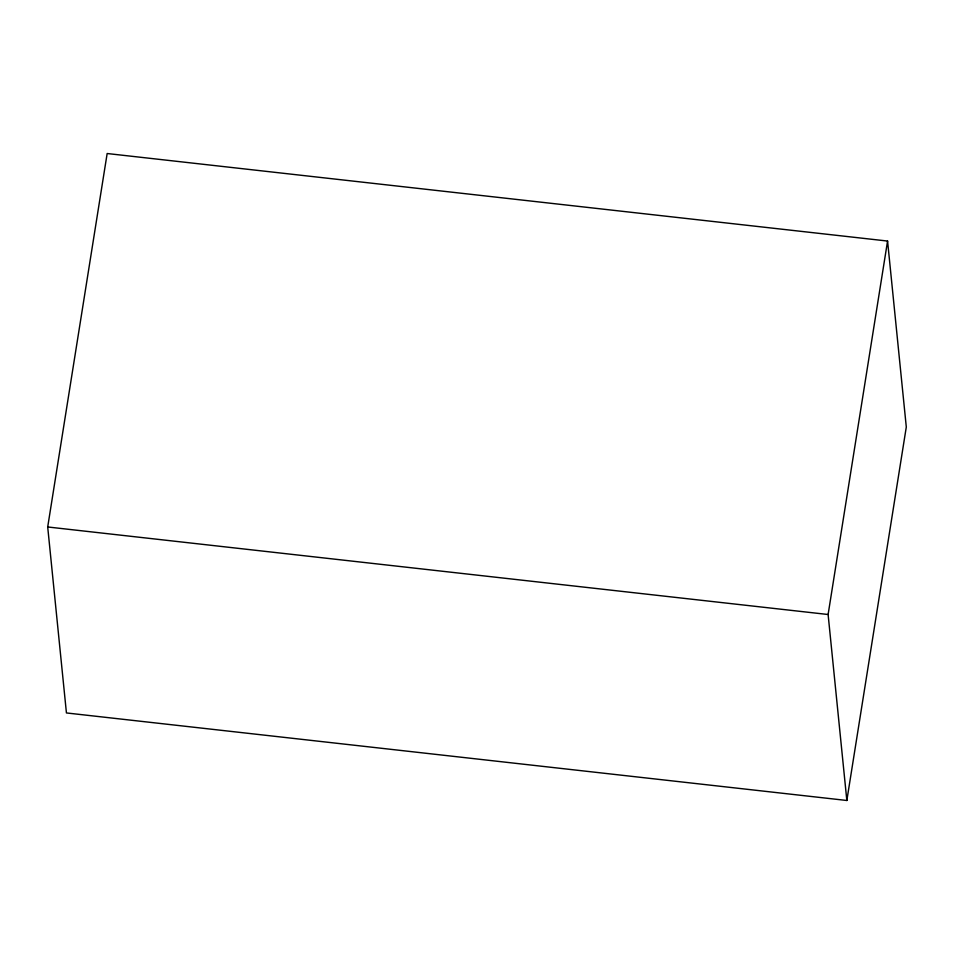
<?xml version="1.0" encoding="UTF-8"?>
<svg xmlns="http://www.w3.org/2000/svg" width="954" height="954" viewBox="0 0 954 954"><rect width="100%" height="100%" fill="white"/><g stroke="black" fill="none" stroke-linecap="round" stroke-linejoin="round"><path stroke-width="1.43" d="M47.7 526.978L107.158 153.522L887.566 241.052L906.3 427.022L846.842 800.478L66.434 712.948L47.7 526.978L828.108 614.507L846.842 800.478M828.108 614.507L887.566 241.052"/></g></svg>
